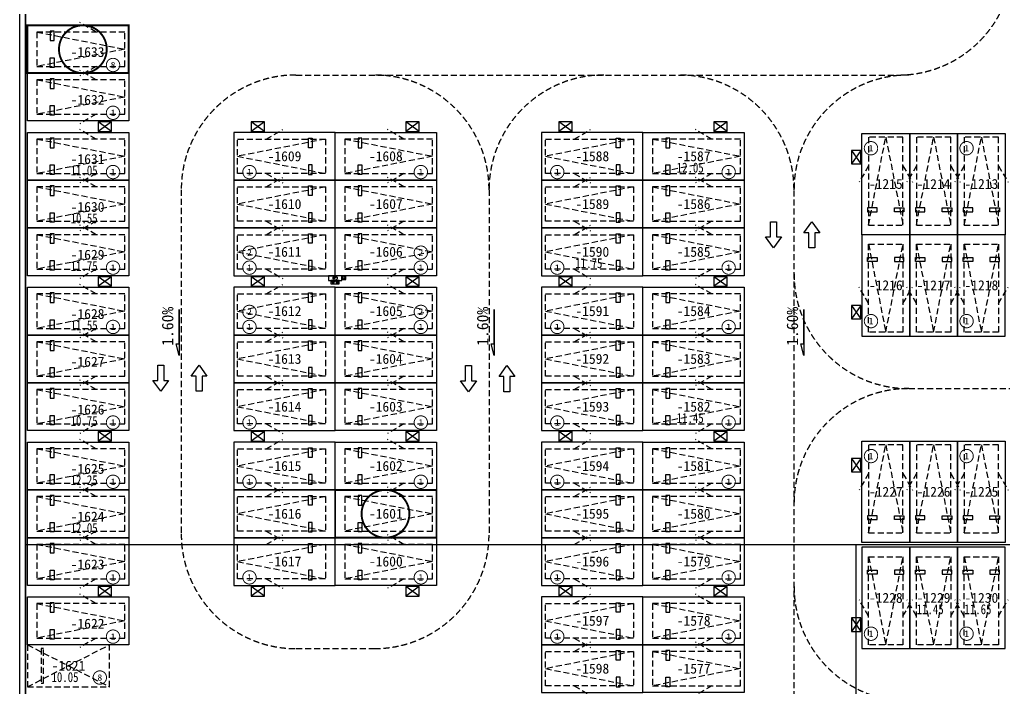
# Model space of a CAD drawing. Header units: millimetres. Extents: x 693907 to 1906102, y -24098 to 332602.
# Drawn here: x 749267 to 800766, y 164073 to 199045 of the extents above; entities that cross this region are included whole.
import ezdxf
from ezdxf.enums import TextEntityAlignment as Align

# ---------------------------------------------------------------- set-up
doc = ezdxf.new("R2010")
doc.units = ezdxf.units.MM
doc.header["$LTSCALE"] = 100
doc.linetypes.add('A6-DK-B1F$0$$0$HIDDEN2', pattern=[4.7625, 3.175, -1.5875])
doc.linetypes.add('A6-DK-B1F$0$HIDDEN2', pattern=[4.7625, 3.175, -1.5875])
doc.layers.get('Defpoints').update_dxf_attribs({"color": 189})
for name, color, linetype in [('A6-DK-B1F$0$$0$A-PRKG', 175, 'A6-DK-B1F$0$$0$HIDDEN2'), ('A6-DK-B1F$0$A-CONC', 30, 'Continuous'), ('A6-DK-B1F$0$A-PRKG', 175, 'A6-DK-B1F$0$HIDDEN2'), ('A6-DK-B1F$0$A-PRKG-SIGN', 252, 'Continuous'), ('A6-DK-B1F$0$A-TRACK', 77, 'A6-DK-B1F$0$HIDDEN2'), ('A6-DK-BG-B1F$0$A-DRAIN', 152, 'Continuous'), ('A6-DK-BG-B1F$0$A-STAIR', 142, 'Continuous'), ('A6-W-B1$0$S-WALL-S', 4, 'Continuous'), ('a_parking_number', 120, 'Continuous'), ('a_parking_price', 211, 'Continuous'), ('TP-DK-1(xhs)$0$P-J-DIM-L', 70, 'Continuous'), ('TP-DK-1(xhs)$0$P-X-L', 240, 'Continuous'), ('TP-DK-1(xhs)$0$P-X-M', 2, 'Continuous'), ('TP-DK-1(xhs)$0$P-X-X', 1, 'Continuous'), ('xref(dwg引用图层)', 7, 'Continuous'), ('留孔', 1, 'Continuous')]:
    doc.layers.add(name, color=color, linetype=linetype)
doc.layers.add('A6-W-B1$0$S-EDIT', color=241, linetype='Continuous', plot=False)
doc.layers.add('LVTRY', color=6, linetype='Continuous', lineweight=18)
doc.layers.add('PUB_TEXT', color=7, linetype='Continuous', lineweight=15)
doc.styles.add('-黑体', font='simhei.ttf')
doc.styles.add('A6-DK-BG-B1F$0$华文细黑', font='STXIHEI.TTF')
doc.styles.add('华文细黑', font='STXIHEI.TTF')
doc.styles.add('黑体', font='simhei.ttf', dxfattribs={"width": 0.8})

# ---------------------------------------------------------------- blocks, each defined once
blk = doc.blocks.new('TP-DK-1(xhs)$0$PG01.1')
at = {"color": 1}
for p, q in [((108, 187), (0, 0)), ((80, 72), (66, 58)), ((89, 72), (66, 48)), ((99, 72), (66, 39)), ((109, 72), (66, 29)), ((118, 72), (66, 20)), ((128, 72), (66, 10)), ((138, 72), (66, 0)), ((147, 72), (76, 0)), ((150, 65), (85, 0)), ((150, 56), (94, 0)), ((150, 46), (104, 0)), ((216, 0), (108, 187)), ((150, 36), (114, 0)), ((150, 27), (123, 0)), ((150, 17), (133, 0)), ((150, 8), (142, 0)), ((324, 187), (216, 0)), ((296, 72), (282, 58)), ((305, 72), (282, 48)), ((315, 72), (282, 39)), ((325, 72), (282, 29)), ((334, 72), (282, 20)), ((344, 72), (282, 10)), ((354, 72), (282, 0)), ((363, 72), (292, 0)), ((366, 65), (301, 0)), ((366, 56), (310, 0)), ((366, 46), (320, 0)), ((432, 0), (324, 187)), ((366, 36), (330, 0)), ((366, 27), (339, 0)), ((366, 17), (349, 0)), ((366, 8), (358, 0))]:
    blk.add_line(p, q, dxfattribs=at)
at = {"color": 2}
for p, q in [((0, 0), (216, 0)), ((216, 0), (432, 0))]:
    blk.add_line(p, q, dxfattribs=at)
at = {"color": 1}
for points in [[(0, 0), (436, 0), (436, 190), (0, 190)], [(66, 72), (150, 72), (150, 0), (66, 0)], [(282, 72), (366, 72), (366, 0), (282, 0)]]:
    blk.add_lwpolyline(points, close=True, dxfattribs=at)
blk = doc.blocks.new('TP-DK-1(xhs)$0$PG02.4')
blk.add_hatch(color=1).paths.add_polyline_path([(265, 48, 0.699012), (461, 120, 0.141488), (444, 179)])
at = {"color": 1}
blk.add_line((265, 48), (444, 179), dxfattribs=at)
blk.add_lwpolyline([(0, 0), (700, 0), (700, 240), (0, 240)], close=True, dxfattribs=at)
blk.add_circle((350, 120), 111, dxfattribs=at)
blk = doc.blocks.new('TP-DK-1(xhs)')
at = {"layer": 'TP-DK-1(xhs)$0$P-J-DIM-L', "color": 8, "true_color": 0x808080, "elevation": 0}
blk.add_lwpolyline([(23900, 185650), (23900, 185450), (24100, 185450), (24100, 185650)], close=True, dxfattribs=at)
at = {"layer": 'TP-DK-1(xhs)$0$P-X-L'}
blk.add_circle((24000, 185550, 0), 55, dxfattribs=at)
at = {"layer": 'TP-DK-1(xhs)$0$P-X-M', "extrusion": (0, 0, -1), "xscale": -1, "zscale": -1, "rotation": 180}
blk.add_blockref('TP-DK-1(xhs)$0$PG01.1', (-23768, 185410, 0), dxfattribs=at)
at = {"layer": 'TP-DK-1(xhs)$0$P-X-X', "rotation": 180}
blk.add_blockref('TP-DK-1(xhs)$0$PG02.4', (23900, 185650, 0), dxfattribs=at)
blk = doc.blocks.new('A6-W-B1$0$Z-1')
at = {"layer": 'A6-W-B1$0$S-EDIT'}
for p, q in [((91833, 54151), (92533, 54651)), ((91833, 54651), (92533, 54151))]:
    blk.add_line(p, q, dxfattribs=at)
at = {"layer": 'A6-W-B1$0$S-WALL-S', "color": 0, "linetype": 'ByBlock', "lineweight": -2}
blk.add_lwpolyline([(91833, 54651), (91833, 54151), (92533, 54151), (92533, 54651), (91833, 54651)], dxfattribs=at)
blk = doc.blocks.new('A6-W-B1', base_point=(85957, 40190))
at = {"layer": 'A6-W-B1$0$S-WALL-S'}
blk.add_lwpolyline([(93007, 202065), (93007, 240845), (93307, 240845), (93307, 202065), (93007, 202065)], dxfattribs=at)
for p, rotation in [((189641, 288041), 180), ((197641, 288041), 180), ((205741, 288041), 180), ((213741, 288041), 180), ((221841, 288041), 180), ((82356, 324223), 270), ((189641, 279941), 180), ((197641, 279941), 180), ((205741, 279941), 180), ((213741, 279941), 180), ((221841, 279941), 180), ((82356, 316123), 270), ((189641, 271841), 180), ((197641, 271841), 180), ((205741, 271841), 180), ((213741, 271841), 180), ((221841, 271841), 180), ((82356, 308123), 270), ((189641, 263741), 180), ((197641, 263741), 180), ((205741, 263741), 180), ((213741, 263741), 180), ((221841, 263741), 180), ((82356, 299773), 270)]:
    blk.add_blockref('A6-W-B1$0$Z-1', p, dxfattribs=dict(at, rotation=rotation))
blk = doc.blocks.new('A6-DK-BG-B1F$0$A-DRAIN-INDEX')
blk.add_lwpolyline([(300, 0), (0, 0), (-300, 0), (-500, 0), (-300, 50), (-300, 0)], close=True)
at = {"style": 'A6-DK-BG-B1F$0$华文细黑'}
blk.add_attdef('坡度', text='', height=250, dxfattribs=at).set_placement((0, 100), align=Align.CENTER)
blk = doc.blocks.new('A6-DK-BG-B1F')
at = {"layer": 'A6-DK-BG-B1F$0$A-STAIR'}
for p, q in [((73075, 171575), (7350, 171575)), ((50800, 105900), (50800, 171575))]:
    blk.add_line(p, q, dxfattribs=at)
at = {"layer": 'A6-DK-BG-B1F$0$A-DRAIN'}
ref = blk.add_blockref('A6-DK-BG-B1F$0$A-DRAIN-INDEX', (15386, 182984), dxfattribs=dict(at, xscale=3, yscale=3, zscale=3, rotation=90))
ref.add_attrib('坡度', '1.60%', dxfattribs={"layer": '0', "height": 600, "rotation": 90, "style": 'A6-DK-BG-B1F$0$华文细黑'}).set_placement((15086, 183008), align=Align.CENTER)
ref = blk.add_blockref('A6-DK-BG-B1F$0$A-DRAIN-INDEX', (31863, 182984), dxfattribs=dict(at, xscale=3, yscale=3, zscale=3, rotation=90))
ref.add_attrib('坡度', '1.60%', dxfattribs={"layer": '0', "height": 600, "rotation": 90, "style": 'A6-DK-BG-B1F$0$华文细黑'}).set_placement((31563, 183008), align=Align.CENTER)
ref = blk.add_blockref('A6-DK-BG-B1F$0$A-DRAIN-INDEX', (48062, 182984), dxfattribs=dict(at, xscale=3, yscale=3, zscale=3, rotation=90))
ref.add_attrib('坡度', '1.60%', dxfattribs={"layer": '0', "height": 600, "rotation": 90, "style": 'A6-DK-BG-B1F$0$华文细黑'}).set_placement((47762, 183008), align=Align.CENTER)
blk = doc.blocks.new('A6-DK-B1F$0$A$C48A675EB')
at = {"layer": 'A6-DK-B1F$0$A-TRACK', "linetype": 'ByBlock'}
blk.add_lwpolyline([(1047, -516), (1047, -195), (50, -195), (50, 195), (1047, 195), (1047, 517), (1759, 0)], close=True, dxfattribs=at)
blk = doc.blocks.new('A6-DK-B1F$0$gsethsergtyf')
at = {"layer": 'A6-DK-B1F$0$A-TRACK'}
for p, q in [((21500, 196150, 0), (53000, 196150, 0)), ((15500, 190150, 0), (15500, 172150, 0)), ((31600, 190150, 0), (31600, 172150, 0)), ((47550, 113600, 0), (47550, 190150, 0)), ((53550, 179750, 0), (64780, 179750, 0)), ((21500, 166150), (25600, 166150, 0))]:
    blk.add_line(p, q, dxfattribs=at)
for centre, start, end in [((53000, 202150, 0), 270, 0), ((25600, 190150, 0), 0, 90), ((37600, 190150, 0), 90, 180), ((41550, 190150, 0), 0, 90), ((53550, 190150, 0), 90, 180), ((53550, 185750, 0), 180, 270), ((53550, 173750, 0), 90, 180), ((21500, 172150, 0), 180, 270), ((25600, 172150, 0), 270, 0), ((53550, 169400, 0), 180, 270)]:
    blk.add_arc(centre, 6000, start, end, dxfattribs=at)
at = {"layer": 'A6-DK-B1F$0$A-TRACK', "extrusion": (-4.73859e-09, 1.84495e-08, 1)}
blk.add_arc((21500, 190150, 0), 6000, 90, 180, dxfattribs=at)
at = {"layer": 'A6-DK-B1F$0$A-TRACK', "linetype": 'ByBlock'}
for p, xscale, yscale, zscale, rotation in [((46476, 188517, 0), 0.8, 0.8, 0.8, 270), ((48484, 187066, 0), 0.8000000000000003, 0.8000000000000003, 0.8000000000000003, 90), ((14426, 181017, 0), 0.8, 0.8, 0.8, 270), ((16434, 179567, 0), 0.8000000000000003, 0.8000000000000003, 0.8000000000000003, 90), ((30526, 180995, 0), 0.8, 0.8, 0.8, 270), ((32534, 179544, 0), 0.8000000000000003, 0.8000000000000003, 0.8000000000000003, 90)]:
    blk.add_blockref('A6-DK-B1F$0$A$C48A675EB', p, dxfattribs=dict(at, xscale=xscale, yscale=yscale, zscale=zscale, rotation=rotation))
blk = doc.blocks.new('A6-DK-B1F$0$标准车位')
blk.add_lwpolyline([(350, 4600), (1250, 0), (2150, 4600)])
blk.add_lwpolyline([(350, 4600), (2150, 4600), (2150, 0), (350, 0)], close=True)
at = {"layer": 'A6-DK-B1F$0$A-PRKG-SIGN'}
for points in [[(0, -200), (2500, -200), (2500, 5100), (0, 5100)], [(300, 3900), (800, 3900), (800, 3700), (300, 3700)], [(2200, 3900), (1700, 3900), (1700, 3700), (2200, 3700)]]:
    blk.add_lwpolyline(points, close=True, dxfattribs=at)
at = {"layer": 'Defpoints', "color": 8, "linetype": 'A6-DK-B1F$0$HIDDEN2', "extrusion": (-5.18032e-09, 4.96178e-22, 1), "elevation": 0}
for points in [[(350, 1500), (-145, 2357)], [(2150, 1500), (2645, 2357)]]:
    blk.add_lwpolyline(points, dxfattribs=at)
blk = doc.blocks.new('A6-DK-B1F$0$$0$A$C46FA2BC5')
at = {"layer": 'A6-DK-B1F$0$$0$A-PRKG', "color": 6, "linetype": 'ByBlock'}
blk.add_lwpolyline([(-2200, 0), (0, 0), (0, -4300), (-2200, -4300)], close=True, dxfattribs=at)
at = {"layer": 'A6-DK-B1F$0$$0$A-PRKG', "color": 6}
for points in [[(0, -4300), (-2200, 0)], [(-2200, -4300), (0, 0)]]:
    blk.add_lwpolyline(points, dxfattribs=at)
blk.add_lwpolyline([(-2000, -3450), (-200, -3450), (-200, -3570), (-2000, -3570)], close=True, dxfattribs=at)

msp = doc.modelspace()

# ---------------------------------------------------------------- linework, layer by layer
at = {"layer": 'A6-DK-B1F$0$A-CONC'}
for p, q in [((749266.9, 159895), (749266.9, 200630)), ((749566.9, 161575), (749566.9, 200630))]:
    msp.add_line(p, q, dxfattribs=at)
at = {"layer": 'LVTRY', "color": 6, "const_width": 50}
for points in [[(754498.7, 196674.9, 1), (753798.7, 196674.9, 1)], [(754498.7, 194174.9, 1), (753798.7, 194174.9, 1)], [(794142.6, 192321.2, 1), (793442.6, 192321.2, 1)], [(799142.6, 192321.2, 1), (798442.6, 192321.2, 1)], [(754498.7, 191074.9, 1), (753798.7, 191074.9, 1)], [(761635, 191074.9, 1), (760935, 191074.9, 1)], [(770598.7, 191074.9, 1), (769898.7, 191074.9, 1)], [(777735, 191074.9, 1), (777035, 191074.9, 1)], [(786698.7, 191074.9, 1), (785998.7, 191074.9, 1)], [(761635, 186859.5, 1), (760935, 186859.5, 1)], [(770598.7, 186859.5, 1), (769898.7, 186859.5, 1)], [(754498.7, 186074.9, 1), (753798.7, 186074.9, 1)], [(761635, 186074.9, 1), (760935, 186074.9, 1)], [(770598.7, 186074.9, 1), (769898.7, 186074.9, 1)], [(777735, 186074.9, 1), (777035, 186074.9, 1)], [(786698.7, 186074.9, 1), (785998.7, 186074.9, 1)], [(761635, 183759.5, 1), (760935, 183759.5, 1)], [(770598.7, 183759.5, 1), (769898.7, 183759.5, 1)], [(754498.7, 182974.9, 1), (753798.7, 182974.9, 1)], [(761635, 182974.9, 1), (760935, 182974.9, 1)], [(770598.7, 182974.9, 1), (769898.7, 182974.9, 1)], [(777735, 182974.9, 1), (777035, 182974.9, 1)], [(786698.7, 182974.9, 1), (785998.7, 182974.9, 1)], [(794142.6, 183278.8, 1), (793442.6, 183278.8, 1)], [(799142.6, 183278.8, 1), (798442.6, 183278.8, 1)], [(754498.7, 177974.9, 1), (753798.7, 177974.9, 1)], [(761635, 177974.9, 1), (760935, 177974.9, 1)], [(770598.7, 177974.9, 1), (769898.7, 177974.9, 1)], [(777735, 177974.9, 1), (777035, 177974.9, 1)], [(786698.7, 177974.9, 1), (785998.7, 177974.9, 1)], [(794142.6, 176221.2, 1), (793442.6, 176221.2, 1)], [(799142.6, 176221.2, 1), (798442.6, 176221.2, 1)], [(754498.7, 174874.9, 1), (753798.7, 174874.9, 1)], [(761635, 174874.9, 1), (760935, 174874.9, 1)], [(770598.7, 174874.9, 1), (769898.7, 174874.9, 1)], [(777735, 174874.9, 1), (777035, 174874.9, 1)], [(786698.7, 174874.9, 1), (785998.7, 174874.9, 1)], [(754498.7, 169874.9, 1), (753798.7, 169874.9, 1)], [(761635, 169874.9, 1), (760935, 169874.9, 1)], [(770598.7, 169874.9, 1), (769898.7, 169874.9, 1)], [(777735, 169874.9, 1), (777035, 169874.9, 1)], [(786698.7, 169874.9, 1), (785998.7, 169874.9, 1)], [(754498.7, 166774.9, 1), (753798.7, 166774.9, 1)], [(777735, 166774.9, 1), (777035, 166774.9, 1)], [(786698.7, 166774.9, 1), (785998.7, 166774.9, 1)], [(794142.6, 166928.8, 1), (793442.6, 166928.8, 1)], [(799142.6, 166928.8, 1), (798442.6, 166928.8, 1)], [(753809.5, 164636, 1), (753109.5, 164636, 1)]]:
    msp.add_lwpolyline(points, format="xyb", close=True, dxfattribs=at)
at = {"layer": '留孔', "const_width": 100, "elevation": 0}
for points in [[(754966.9, 198750), (754966.9, 196250), (749666.9, 196250), (749666.9, 198750)], [(771066.9, 174450), (771066.9, 171950), (765766.9, 171950), (765766.9, 174450)]]:
    msp.add_lwpolyline(points, close=True, dxfattribs=at)
for points in [[(752571.9, 196250, 1), (752571.9, 198750, 1), (752571.9, 196250, 1)], [(768398, 171950, 1), (768398, 174450, 1), (768398, 171950, 1)]]:
    msp.add_lwpolyline(points, format="xyb", dxfattribs=at)

# ---------------------------------------------------------------- block references
msp.add_blockref('A6-DK-B1F$0$gsethsergtyf', (742216.9, 0))
at = {"layer": 'A6-DK-B1F$0$A-PRKG', "linetype": 'ByBlock', "extrusion": (-4.97963e-22, 5.18032e-09, -1), "zscale": -1, "rotation": 270}
for p in [(-754766.9, 198750, 0), (-754766.9, 196250, 0), (-754766.9, 193150, 0), (-770866.9, 193150, 0), (-786966.9, 193150, 0), (-754766.9, 190650, 0), (-770866.9, 190650, 0), (-786966.9, 190650, 0), (-754766.9, 188150, 0), (-770866.9, 188150, 0), (-786966.9, 188150, 0), (-754766.9, 185050, 0), (-770866.9, 185050, 0), (-786966.9, 185050, 0), (-754766.9, 182550, 0), (-770866.9, 182550, 0), (-786966.9, 182550, 0), (-754766.9, 180050, 0), (-770866.9, 180050, 0), (-786966.9, 180050, 0), (-754766.9, 176950, 0), (-770866.9, 176950, 0), (-786966.9, 176950, 0), (-754766.9, 174450, 0), (-770866.9, 174450, 0), (-786966.9, 174450, 0), (-754766.9, 171950, 0), (-770866.9, 171950, 0), (-786966.9, 171950, 0), (-754766.9, 168850, 0), (-786966.9, 168850, 0), (-786966.9, 166350, 0)]:
    msp.add_blockref('A6-DK-B1F$0$标准车位', p, dxfattribs=at)
at = {"layer": 'A6-DK-B1F$0$A-PRKG', "linetype": 'ByBlock', "extrusion": (4.97963e-22, 5.18032e-09, -1), "xscale": -1, "zscale": -1, "rotation": 90}
for p in [(-760666.9, 193150, 0), (-776766.9, 193150, 0), (-760666.9, 190650, 0), (-776766.9, 190650, 0), (-760666.9, 188150, 0), (-776766.9, 188150, 0), (-760666.9, 185050, 0), (-776766.9, 185050, 0), (-760666.9, 182550, 0), (-776766.9, 182550, 0), (-760666.9, 180050, 0), (-776766.9, 180050, 0), (-760666.9, 176950, 0), (-776766.9, 176950, 0), (-760666.9, 174450, 0), (-776766.9, 174450, 0), (-760666.9, 171950, 0), (-776766.9, 171950, 0), (-776766.9, 168850, 0), (-776766.9, 166350, 0)]:
    msp.add_blockref('A6-DK-B1F$0$标准车位', p, dxfattribs=at)
at = {"layer": 'A6-DK-B1F$0$A-PRKG', "linetype": 'ByBlock', "extrusion": (-5.18032e-09, -4.99113e-22, -1), "zscale": -1, "rotation": 180}
for p in [(-793316.9, 192900, 0), (-795816.9, 192900, 0), (-798316.9, 192900, 0), (-793316.9, 176800, 0), (-795816.9, 176800, 0), (-798316.9, 176800, 0)]:
    msp.add_blockref('A6-DK-B1F$0$标准车位', p, dxfattribs=at)
at = {"layer": 'A6-DK-B1F$0$A-PRKG', "linetype": 'ByBlock', "extrusion": (-5.18032e-09, 4.99294e-22, -1), "xscale": -1, "zscale": -1, "rotation": 359.9999999999999}
for p in [(-793316.9, 182700, 0), (-795816.9, 182700, 0), (-798316.9, 182700, 0), (-793316.9, 166350, 0), (-795816.9, 166350, 0), (-798316.9, 166350, 0)]:
    msp.add_blockref('A6-DK-B1F$0$标准车位', p, dxfattribs=at)
at = {"layer": 'A6-DK-B1F$0$A-PRKG', "xscale": -1, "rotation": 270}
msp.add_blockref('A6-DK-B1F$0$$0$A$C46FA2BC5', (753966.9, 166350, 0), dxfattribs=at)
at = {"layer": 'xref(dwg引用图层)'}
for name in ['A6-W-B1', 'TP-DK-1(xhs)', 'A6-DK-BG-B1F']:
    msp.add_blockref(name, (742216.9, 0), dxfattribs=at)

# ---------------------------------------------------------------- texts
at = {"layer": 'a_parking_number', "style": '华文细黑'}
for s, p in [('-1633', (752816.9, 197350, 0)), ('-1632', (752816.9, 194850, 0)), ('-1609', (763116.9, 191900)), ('-1608', (768416.9, 191900, 0)), ('-1588', (779216.9, 191900, 0)), ('-1587', (784516.9, 191900, 0)), ('-1631', (752816.9, 191750, 0)), ('-1215', (794566.9, 190450)), ('-1214', (797066.9, 190450, 0)), ('-1213', (799566.9, 190450)), ('-1610', (763116.9, 189400, 0)), ('-1607', (768416.9, 189400, 0)), ('-1589', (779216.9, 189400, 0)), ('-1586', (784516.9, 189400, 0)), ('-1630', (752816.9, 189250, 0)), ('-1629', (752816.9, 186750, 0)), ('-1611', (763116.9, 186900, 0)), ('-1606', (768416.9, 186900)), ('-1590', (779216.9, 186900)), ('-1585', (784516.9, 186900)), ('-1216', (794566.9, 185150)), ('-1217', (797066.9, 185150)), ('-1218', (799566.9, 185150)), ('-1628', (752816.9, 183650, 0)), ('-1612', (763116.9, 183800, 0)), ('-1605', (768416.9, 183800, 0)), ('-1591', (779216.9, 183800, 0)), ('-1584', (784516.9, 183800, 0)), ('-1627', (752816.9, 181150, 0)), ('-1613', (763116.9, 181300, 0)), ('-1604', (768416.9, 181300, 0)), ('-1592', (779216.9, 181300, 0)), ('-1583', (784516.9, 181300, 0)), ('-1626', (752816.9, 178650, 0)), ('-1614', (763116.9, 178800, 0)), ('-1603', (768416.9, 178800)), ('-1593', (779216.9, 178800)), ('-1582', (784516.9, 178800)), ('-1625', (752816.9, 175550, 0)), ('-1615', (763116.9, 175700, 0)), ('-1602', (768416.9, 175700, 0)), ('-1594', (779216.9, 175700, 0)), ('-1581', (784516.9, 175700, 0)), ('-1227', (794566.9, 174350, 0)), ('-1226', (797066.9, 174350, 0)), ('-1225', (799566.9, 174350)), ('-1624', (752816.9, 173050, 0)), ('-1616', (763116.9, 173200, 0)), ('-1601', (768416.9, 173200, 0)), ('-1595', (779216.9, 173200, 0)), ('-1580', (784516.9, 173200, 0)), ('-1623', (752816.9, 170550, 0)), ('-1617', (763116.9, 170700, 0)), ('-1600', (768416.9, 170700)), ('-1596', (779216.9, 170700)), ('-1579', (784516.9, 170700)), ('-1228', (794566.9, 168800, 0)), ('-1229', (797066.9, 168800, 0)), ('-1230', (799566.9, 168800, 0)), ('-1622', (752816.9, 167450, 0)), ('-1597', (779216.9, 167600, 0)), ('-1578', (784516.9, 167600, 0)), ('-1621', (751816.9, 165250)), ('-1598', (779216.9, 165100, 0)), ('-1577', (784516.9, 165100, 0))]:
    msp.add_text(s, height=520, dxfattribs=at).set_placement(p, align=Align.MIDDLE)
at = {"layer": 'a_parking_price', "style": '黑体', "width": 0.8}
for s, p in [('11.05', (751930, 190900.1)), ('12.05', (783630, 191050.1)), ('10.55', (751930, 188400.1)), ('11.75', (778330, 186050.1)), ('11.75', (751930, 185900.1)), ('11.55', (751930, 182800.1)), ('10.75', (751930, 177800.1)), ('11.45', (783630, 177950.1)), ('12.25', (751930, 174700.1)), ('12.05', (751930, 172200.1)), ('11.45', (796180, 167950.1)), ('11.65', (798680, 167950.1)), ('10.05', (750930, 164400.1))]:
    msp.add_text(s, height=520, dxfattribs=at).set_placement(p)
at = {"layer": 'PUB_TEXT', "color": 6, "style": '-黑体'}
for s, width, p, p2 in [('8', 1.032317, (754024.4, 196505.6), (754273.1, 196505.6)), ('1', 1.065055, (754020.4, 194008.6), (754277, 194008.6)), ('1', 1.065055, (793664.3, 192154.9), (793920.9, 192154.9)), ('1', 1.065055, (798664.3, 192154.9), (798920.9, 192154.9)), ('1', 1.065055, (754020.4, 190908.6), (754277, 190908.6)), ('1', 1.065055, (761156.7, 190908.6), (761413.3, 190908.6)), ('1', 1.065055, (770120.4, 190908.6), (770377, 190908.6)), ('1', 1.065055, (777256.7, 190908.6), (777513.3, 190908.6)), ('1', 1.065055, (786220.4, 190908.6), (786477, 190908.6)), ('2', 1.048503, (761158.7, 186691.7), (761411.3, 186691.7)), ('2', 1.048503, (770122.4, 186691.7), (770375, 186691.7)), ('1', 1.065055, (754020.4, 185908.6), (754277, 185908.6)), ('1', 1.065055, (761156.7, 185908.6), (761413.3, 185908.6)), ('1', 1.065055, (770120.4, 185908.6), (770377, 185908.6)), ('1', 1.065055, (777256.7, 185908.6), (777513.3, 185908.6)), ('1', 1.065055, (786220.4, 185908.6), (786477, 185908.6)), ('2', 1.048503, (761158.7, 183591.7), (761411.3, 183591.7)), ('2', 1.048503, (770122.4, 183591.7), (770375, 183591.7)), ('1', 1.065055, (793664.3, 183112.5), (793920.9, 183112.5)), ('1', 1.065055, (798664.3, 183112.5), (798920.9, 183112.5)), ('1', 1.065055, (754020.4, 182808.6), (754277, 182808.6)), ('1', 1.065055, (761156.7, 182808.6), (761413.3, 182808.6)), ('1', 1.065055, (770120.4, 182808.6), (770377, 182808.6)), ('1', 1.065055, (777256.7, 182808.6), (777513.3, 182808.6)), ('1', 1.065055, (786220.4, 182808.6), (786477, 182808.6)), ('1', 1.065055, (754020.4, 177808.6), (754277, 177808.6)), ('1', 1.065055, (761156.7, 177808.6), (761413.3, 177808.6)), ('1', 1.065055, (770120.4, 177808.6), (770377, 177808.6)), ('1', 1.065055, (777256.7, 177808.6), (777513.3, 177808.6)), ('1', 1.065055, (786220.4, 177808.6), (786477, 177808.6)), ('1', 1.065055, (793664.3, 176054.9), (793920.9, 176054.9)), ('1', 1.065055, (798664.3, 176054.9), (798920.9, 176054.9)), ('1', 1.065055, (754020.4, 174708.6), (754277, 174708.6)), ('1', 1.065055, (761156.7, 174708.6), (761413.3, 174708.6)), ('1', 1.065055, (770120.4, 174708.6), (770377, 174708.6)), ('1', 1.065055, (777256.7, 174708.6), (777513.3, 174708.6)), ('1', 1.065055, (786220.4, 174708.6), (786477, 174708.6)), ('1', 1.065055, (754020.4, 169708.6), (754277, 169708.6)), ('1', 1.065055, (761156.7, 169708.6), (761413.3, 169708.6)), ('1', 1.065055, (770120.4, 169708.6), (770377, 169708.6)), ('1', 1.065055, (777256.7, 169708.6), (777513.3, 169708.6)), ('1', 1.065055, (786220.4, 169708.6), (786477, 169708.6)), ('1', 1.065055, (754020.4, 166608.6), (754277, 166608.6)), ('1', 1.065055, (777256.7, 166608.6), (777513.3, 166608.6)), ('1', 1.065055, (786220.4, 166608.6), (786477, 166608.6)), ('1', 1.065055, (793664.3, 166762.5), (793920.9, 166762.5)), ('1', 1.065055, (798664.3, 166762.5), (798920.9, 166762.5)), ('8', 1.032317, (753335.2, 164466.7), (753583.9, 164466.7))]:
    msp.add_text(s, height=335, dxfattribs=dict(at, width=width)).set_placement(p, p2, align=Align.FIT)

doc.saveas('drawing.dxf')
